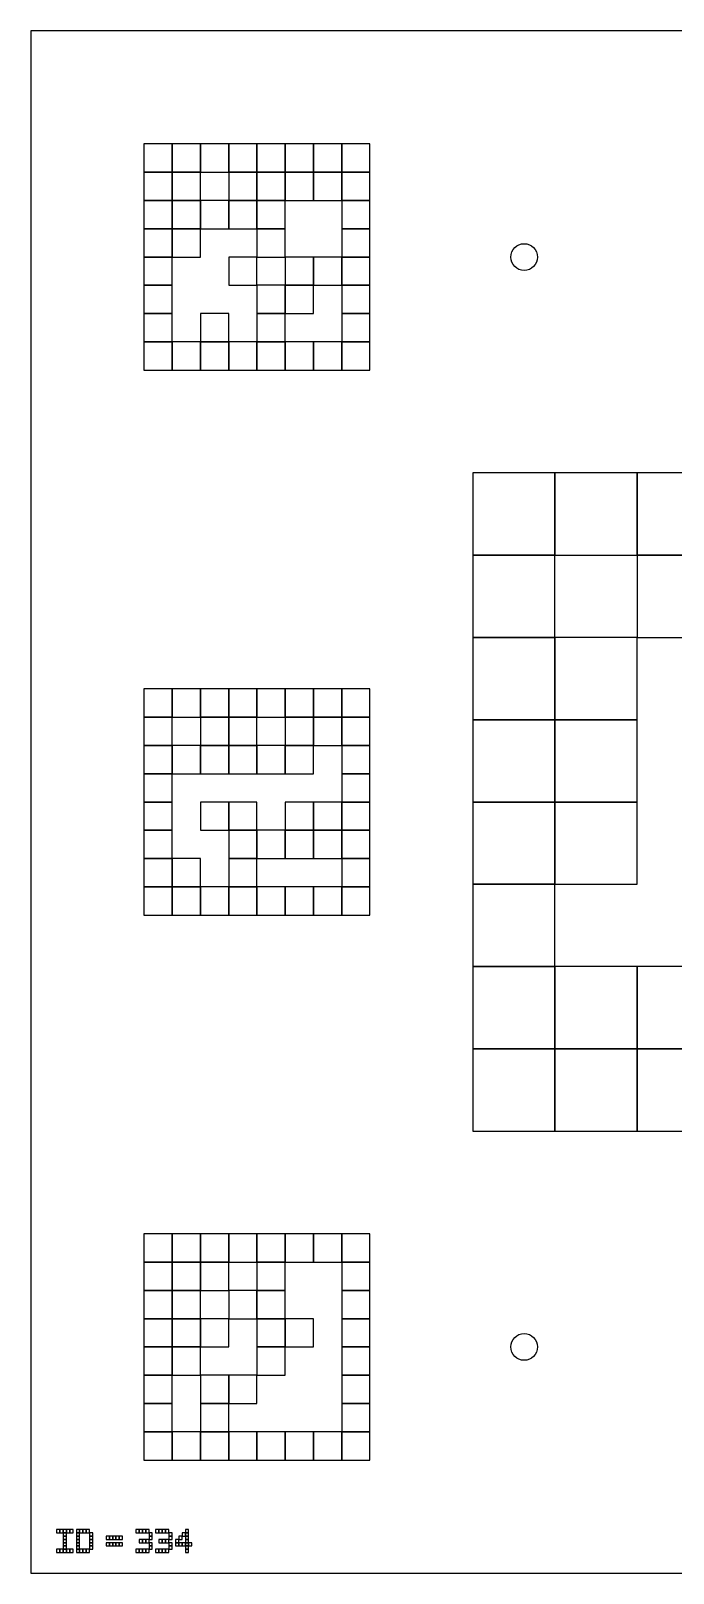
# Model space of a CAD drawing. Extents: x 0 to 1260, y 0 to 1580.
# Drawn here: x 640 to 765, y 960 to 1260 of the extents above; entities that cross this region are included whole.
import ezdxf

# ---------------------------------------------------------------- set-up
doc = ezdxf.new("R2010")
doc.units = 0
for name, color, linetype in [('BLACK_POCKET', 7, 'CONTINUOUS'), ('BOARD_TEXT', 7, 'CONTINUOUS'), ('CUT', 7, 'CONTINUOUS'), ('MOUNT_HOLE', 6, 'CONTINUOUS')]:
    doc.layers.add(name, color=color, linetype=linetype)

msp = doc.modelspace()

# ---------------------------------------------------------------- linework, layer by layer
at = {"layer": 'BLACK_POCKET'}
for p, q in [((667.5, 1238), (662, 1238)), ((662, 1238), (662, 1232.5)), ((667.5, 1232.5), (667.5, 1238)), ((673, 1238), (667.5, 1238)), ((667.5, 1238), (667.5, 1232.5)), ((673, 1232.5), (673, 1238)), ((678.5, 1238), (673, 1238)), ((673, 1238), (673, 1232.5)), ((678.5, 1232.5), (678.5, 1238)), ((684, 1238), (678.5, 1238)), ((678.5, 1238), (678.5, 1232.5)), ((684, 1232.5), (684, 1238)), ((689.5, 1238), (684, 1238)), ((684, 1238), (684, 1232.5)), ((689.5, 1232.5), (689.5, 1238)), ((695, 1238), (689.5, 1238)), ((689.5, 1238), (689.5, 1232.5)), ((695, 1232.5), (695, 1238)), ((700.5, 1238), (695, 1238)), ((695, 1238), (695, 1232.5)), ((700.5, 1232.5), (700.5, 1238)), ((706, 1238), (700.5, 1238)), ((700.5, 1238), (700.5, 1232.5)), ((706, 1232.5), (706, 1238)), ((662, 1232.5), (667.5, 1232.5)), ((667.5, 1232.5), (662, 1232.5)), ((662, 1232.5), (662, 1227)), ((667.5, 1232.5), (673, 1232.5)), ((667.5, 1227), (667.5, 1232.5)), ((673, 1232.5), (667.5, 1232.5)), ((667.5, 1232.5), (667.5, 1227)), ((673, 1232.5), (678.5, 1232.5)), ((673, 1227), (673, 1232.5)), ((678.5, 1232.5), (684, 1232.5)), ((684, 1232.5), (678.5, 1232.5)), ((678.5, 1232.5), (678.5, 1227)), ((684, 1232.5), (689.5, 1232.5)), ((684, 1227), (684, 1232.5)), ((689.5, 1232.5), (684, 1232.5)), ((684, 1232.5), (684, 1227)), ((689.5, 1232.5), (695, 1232.5)), ((689.5, 1227), (689.5, 1232.5)), ((695, 1232.5), (689.5, 1232.5)), ((689.5, 1232.5), (689.5, 1227)), ((695, 1232.5), (700.5, 1232.5)), ((695, 1227), (695, 1232.5)), ((700.5, 1232.5), (695, 1232.5)), ((695, 1232.5), (695, 1227)), ((700.5, 1232.5), (706, 1232.5)), ((700.5, 1227), (700.5, 1232.5)), ((706, 1232.5), (700.5, 1232.5)), ((700.5, 1232.5), (700.5, 1227)), ((706, 1227), (706, 1232.5)), ((662, 1227), (667.5, 1227)), ((667.5, 1227), (662, 1227)), ((662, 1227), (662, 1221.5)), ((667.5, 1227), (673, 1227)), ((667.5, 1221.5), (667.5, 1227)), ((673, 1227), (667.5, 1227)), ((667.5, 1227), (667.5, 1221.5)), ((673, 1221.5), (673, 1227)), ((678.5, 1227), (673, 1227)), ((673, 1227), (673, 1221.5)), ((678.5, 1227), (684, 1227)), ((678.5, 1221.5), (678.5, 1227)), ((684, 1227), (678.5, 1227)), ((678.5, 1227), (678.5, 1221.5)), ((684, 1227), (689.5, 1227)), ((684, 1221.5), (684, 1227)), ((689.5, 1227), (684, 1227)), ((684, 1227), (684, 1221.5)), ((689.5, 1227), (695, 1227)), ((689.5, 1221.5), (689.5, 1227)), ((695, 1227), (700.5, 1227)), ((700.5, 1227), (706, 1227)), ((706, 1227), (700.5, 1227)), ((700.5, 1227), (700.5, 1221.5)), ((706, 1221.5), (706, 1227)), ((662, 1221.5), (667.5, 1221.5)), ((667.5, 1221.5), (662, 1221.5)), ((662, 1221.5), (662, 1216)), ((667.5, 1221.5), (673, 1221.5)), ((667.5, 1216), (667.5, 1221.5)), ((673, 1221.5), (667.5, 1221.5)), ((667.5, 1221.5), (667.5, 1216)), ((673, 1221.5), (678.5, 1221.5)), ((673, 1216), (673, 1221.5)), ((678.5, 1221.5), (684, 1221.5)), ((684, 1221.5), (689.5, 1221.5)), ((689.5, 1221.5), (684, 1221.5)), ((684, 1221.5), (684, 1216)), ((689.5, 1216), (689.5, 1221.5)), ((700.5, 1221.5), (706, 1221.5)), ((706, 1221.5), (700.5, 1221.5)), ((700.5, 1221.5), (700.5, 1216)), ((706, 1216), (706, 1221.5)), ((662, 1216), (667.5, 1216)), ((667.5, 1216), (662, 1216)), ((662, 1216), (662, 1210.5)), ((667.5, 1216), (673, 1216)), ((667.5, 1210.5), (667.5, 1216)), ((684, 1216), (678.5, 1216)), ((678.5, 1216), (678.5, 1210.5)), ((684, 1216), (689.5, 1216)), ((684, 1210.5), (684, 1216)), ((695, 1216), (689.5, 1216)), ((689.5, 1216), (689.5, 1210.5)), ((695, 1210.5), (695, 1216)), ((700.5, 1216), (695, 1216)), ((695, 1216), (695, 1210.5)), ((700.5, 1216), (706, 1216)), ((700.5, 1210.5), (700.5, 1216)), ((706, 1216), (700.5, 1216)), ((700.5, 1216), (700.5, 1210.5)), ((706, 1210.5), (706, 1216)), ((662, 1210.5), (667.5, 1210.5)), ((667.5, 1210.5), (662, 1210.5)), ((662, 1210.5), (662, 1205)), ((667.5, 1205), (667.5, 1210.5)), ((678.5, 1210.5), (684, 1210.5)), ((689.5, 1210.5), (684, 1210.5)), ((684, 1210.5), (684, 1205)), ((689.5, 1210.5), (695, 1210.5)), ((689.5, 1205), (689.5, 1210.5)), ((695, 1210.5), (689.5, 1210.5)), ((689.5, 1210.5), (689.5, 1205)), ((695, 1210.5), (700.5, 1210.5)), ((695, 1205), (695, 1210.5)), ((700.5, 1210.5), (706, 1210.5)), ((706, 1210.5), (700.5, 1210.5)), ((700.5, 1210.5), (700.5, 1205)), ((706, 1205), (706, 1210.5)), ((662, 1205), (667.5, 1205)), ((667.5, 1205), (662, 1205)), ((662, 1205), (662, 1199.5)), ((667.5, 1199.5), (667.5, 1205)), ((678.5, 1205), (673, 1205)), ((673, 1205), (673, 1199.5)), ((678.5, 1199.5), (678.5, 1205)), ((684, 1205), (689.5, 1205)), ((689.5, 1205), (684, 1205)), ((684, 1205), (684, 1199.5)), ((689.5, 1205), (695, 1205)), ((689.5, 1199.5), (689.5, 1205)), ((700.5, 1205), (706, 1205)), ((706, 1205), (700.5, 1205)), ((700.5, 1205), (700.5, 1199.5)), ((706, 1199.5), (706, 1205)), ((662, 1199.5), (667.5, 1199.5)), ((667.5, 1199.5), (662, 1199.5)), ((662, 1199.5), (662, 1194)), ((667.5, 1194), (667.5, 1199.5)), ((673, 1199.5), (667.5, 1199.5)), ((667.5, 1199.5), (667.5, 1194)), ((673, 1199.5), (678.5, 1199.5)), ((673, 1194), (673, 1199.5)), ((678.5, 1199.5), (673, 1199.5)), ((673, 1199.5), (673, 1194)), ((678.5, 1194), (678.5, 1199.5)), ((684, 1199.5), (678.5, 1199.5)), ((678.5, 1199.5), (678.5, 1194)), ((684, 1199.5), (689.5, 1199.5)), ((684, 1194), (684, 1199.5)), ((689.5, 1199.5), (684, 1199.5)), ((684, 1199.5), (684, 1194)), ((689.5, 1194), (689.5, 1199.5)), ((695, 1199.5), (689.5, 1199.5)), ((689.5, 1199.5), (689.5, 1194)), ((695, 1194), (695, 1199.5)), ((700.5, 1199.5), (695, 1199.5)), ((695, 1199.5), (695, 1194)), ((700.5, 1199.5), (706, 1199.5)), ((700.5, 1194), (700.5, 1199.5)), ((706, 1199.5), (700.5, 1199.5)), ((700.5, 1199.5), (700.5, 1194)), ((706, 1194), (706, 1199.5)), ((662, 1194), (667.5, 1194)), ((667.5, 1194), (673, 1194)), ((673, 1194), (678.5, 1194)), ((678.5, 1194), (684, 1194)), ((684, 1194), (689.5, 1194)), ((689.5, 1194), (695, 1194)), ((695, 1194), (700.5, 1194)), ((700.5, 1194), (706, 1194)), ((742, 1174), (726, 1174)), ((726, 1174), (726, 1158)), ((742, 1158), (742, 1174)), ((758, 1174), (742, 1174)), ((742, 1174), (742, 1158)), ((758, 1158), (758, 1174)), ((774, 1174), (758, 1174)), ((758, 1174), (758, 1158)), ((726, 1158), (742, 1158)), ((742, 1158), (726, 1158)), ((726, 1158), (726, 1142)), ((742, 1158), (758, 1158)), ((742, 1142), (742, 1158)), ((758, 1158), (774, 1158)), ((774, 1158), (758, 1158)), ((758, 1158), (758, 1142)), ((726, 1142), (742, 1142)), ((742, 1142), (726, 1142)), ((726, 1142), (726, 1126)), ((742, 1126), (742, 1142)), ((758, 1142), (742, 1142)), ((742, 1142), (742, 1126)), ((758, 1142), (774, 1142)), ((758, 1126), (758, 1142)), ((667.5, 1132), (662, 1132)), ((662, 1132), (662, 1126.5)), ((667.5, 1126.5), (667.5, 1132)), ((673, 1132), (667.5, 1132)), ((667.5, 1132), (667.5, 1126.5)), ((673, 1126.5), (673, 1132)), ((678.5, 1132), (673, 1132)), ((673, 1132), (673, 1126.5)), ((678.5, 1126.5), (678.5, 1132)), ((684, 1132), (678.5, 1132)), ((678.5, 1132), (678.5, 1126.5)), ((684, 1126.5), (684, 1132)), ((689.5, 1132), (684, 1132)), ((684, 1132), (684, 1126.5)), ((689.5, 1126.5), (689.5, 1132)), ((695, 1132), (689.5, 1132)), ((689.5, 1132), (689.5, 1126.5)), ((695, 1126.5), (695, 1132)), ((700.5, 1132), (695, 1132)), ((695, 1132), (695, 1126.5)), ((700.5, 1126.5), (700.5, 1132)), ((706, 1132), (700.5, 1132)), ((700.5, 1132), (700.5, 1126.5)), ((706, 1126.5), (706, 1132)), ((662, 1126.5), (667.5, 1126.5)), ((667.5, 1126.5), (662, 1126.5)), ((662, 1126.5), (662, 1121)), ((667.5, 1126.5), (673, 1126.5)), ((667.5, 1121), (667.5, 1126.5)), ((673, 1126.5), (678.5, 1126.5)), ((678.5, 1126.5), (673, 1126.5)), ((673, 1126.5), (673, 1121)), ((678.5, 1126.5), (684, 1126.5)), ((678.5, 1121), (678.5, 1126.5)), ((684, 1126.5), (678.5, 1126.5)), ((678.5, 1126.5), (678.5, 1121)), ((684, 1126.5), (689.5, 1126.5)), ((684, 1121), (684, 1126.5)), ((689.5, 1126.5), (695, 1126.5)), ((695, 1126.5), (689.5, 1126.5)), ((689.5, 1126.5), (689.5, 1121)), ((695, 1126.5), (700.5, 1126.5)), ((695, 1121), (695, 1126.5)), ((700.5, 1126.5), (695, 1126.5)), ((695, 1126.5), (695, 1121)), ((700.5, 1126.5), (706, 1126.5)), ((700.5, 1121), (700.5, 1126.5)), ((706, 1126.5), (700.5, 1126.5)), ((700.5, 1126.5), (700.5, 1121)), ((706, 1121), (706, 1126.5)), ((726, 1126), (742, 1126)), ((742, 1126), (726, 1126)), ((726, 1126), (726, 1110)), ((742, 1126), (758, 1126)), ((742, 1110), (742, 1126)), ((758, 1126), (742, 1126)), ((742, 1126), (742, 1110)), ((758, 1110), (758, 1126)), ((662, 1121), (667.5, 1121)), ((667.5, 1121), (662, 1121)), ((662, 1121), (662, 1115.5)), ((667.5, 1115.5), (667.5, 1121)), ((673, 1121), (667.5, 1121)), ((667.5, 1121), (667.5, 1115.5)), ((673, 1121), (678.5, 1121)), ((673, 1115.5), (673, 1121)), ((678.5, 1121), (673, 1121)), ((673, 1121), (673, 1115.5)), ((678.5, 1121), (684, 1121)), ((678.5, 1115.5), (678.5, 1121)), ((684, 1121), (678.5, 1121)), ((678.5, 1121), (678.5, 1115.5)), ((684, 1115.5), (684, 1121)), ((689.5, 1121), (684, 1121)), ((684, 1121), (684, 1115.5)), ((689.5, 1121), (695, 1121)), ((689.5, 1115.5), (689.5, 1121)), ((695, 1121), (689.5, 1121)), ((689.5, 1121), (689.5, 1115.5)), ((695, 1121), (700.5, 1121)), ((695, 1115.5), (695, 1121)), ((700.5, 1121), (706, 1121)), ((706, 1121), (700.5, 1121)), ((700.5, 1121), (700.5, 1115.5)), ((706, 1115.5), (706, 1121)), ((662, 1115.5), (667.5, 1115.5)), ((667.5, 1115.5), (662, 1115.5)), ((662, 1115.5), (662, 1110)), ((667.5, 1115.5), (673, 1115.5)), ((667.5, 1110), (667.5, 1115.5)), ((673, 1115.5), (678.5, 1115.5)), ((678.5, 1115.5), (684, 1115.5)), ((684, 1115.5), (689.5, 1115.5)), ((689.5, 1115.5), (695, 1115.5)), ((700.5, 1115.5), (706, 1115.5)), ((706, 1115.5), (700.5, 1115.5)), ((700.5, 1115.5), (700.5, 1110)), ((706, 1110), (706, 1115.5)), ((662, 1110), (667.5, 1110)), ((667.5, 1110), (662, 1110)), ((662, 1110), (662, 1104.5)), ((667.5, 1104.5), (667.5, 1110)), ((678.5, 1110), (673, 1110)), ((673, 1110), (673, 1104.5)), ((678.5, 1104.5), (678.5, 1110)), ((684, 1110), (678.5, 1110)), ((678.5, 1110), (678.5, 1104.5)), ((684, 1104.5), (684, 1110)), ((695, 1110), (689.5, 1110)), ((689.5, 1110), (689.5, 1104.5)), ((695, 1104.5), (695, 1110)), ((700.5, 1110), (695, 1110)), ((695, 1110), (695, 1104.5)), ((700.5, 1110), (706, 1110)), ((700.5, 1104.5), (700.5, 1110)), ((706, 1110), (700.5, 1110)), ((700.5, 1110), (700.5, 1104.5)), ((706, 1104.5), (706, 1110)), ((726, 1110), (742, 1110)), ((742, 1110), (726, 1110)), ((726, 1110), (726, 1094)), ((742, 1110), (758, 1110)), ((742, 1094), (742, 1110)), ((758, 1110), (742, 1110)), ((742, 1110), (742, 1094)), ((758, 1094), (758, 1110)), ((662, 1104.5), (667.5, 1104.5)), ((667.5, 1104.5), (662, 1104.5)), ((662, 1104.5), (662, 1099)), ((667.5, 1099), (667.5, 1104.5)), ((673, 1104.5), (678.5, 1104.5)), ((678.5, 1104.5), (684, 1104.5)), ((684, 1104.5), (678.5, 1104.5)), ((678.5, 1104.5), (678.5, 1099)), ((684, 1099), (684, 1104.5)), ((689.5, 1104.5), (684, 1104.5)), ((684, 1104.5), (684, 1099)), ((689.5, 1104.5), (695, 1104.5)), ((689.5, 1099), (689.5, 1104.5)), ((695, 1104.5), (689.5, 1104.5)), ((689.5, 1104.5), (689.5, 1099)), ((695, 1104.5), (700.5, 1104.5)), ((695, 1099), (695, 1104.5)), ((700.5, 1104.5), (695, 1104.5)), ((695, 1104.5), (695, 1099)), ((700.5, 1104.5), (706, 1104.5)), ((700.5, 1099), (700.5, 1104.5)), ((706, 1104.5), (700.5, 1104.5)), ((700.5, 1104.5), (700.5, 1099)), ((706, 1099), (706, 1104.5)), ((662, 1099), (667.5, 1099)), ((667.5, 1099), (662, 1099)), ((662, 1099), (662, 1093.5)), ((667.5, 1093.5), (667.5, 1099)), ((673, 1099), (667.5, 1099)), ((667.5, 1099), (667.5, 1093.5)), ((673, 1093.5), (673, 1099)), ((678.5, 1099), (684, 1099)), ((684, 1099), (678.5, 1099)), ((678.5, 1099), (678.5, 1093.5)), ((684, 1099), (689.5, 1099)), ((684, 1093.5), (684, 1099)), ((689.5, 1099), (695, 1099)), ((695, 1099), (700.5, 1099)), ((700.5, 1099), (706, 1099)), ((706, 1099), (700.5, 1099)), ((700.5, 1099), (700.5, 1093.5)), ((706, 1093.5), (706, 1099)), ((662, 1093.5), (667.5, 1093.5)), ((667.5, 1093.5), (662, 1093.5)), ((662, 1093.5), (662, 1088)), ((667.5, 1093.5), (673, 1093.5)), ((667.5, 1088), (667.5, 1093.5)), ((673, 1093.5), (667.5, 1093.5)), ((667.5, 1093.5), (667.5, 1088)), ((673, 1088), (673, 1093.5)), ((678.5, 1093.5), (673, 1093.5)), ((673, 1093.5), (673, 1088)), ((678.5, 1093.5), (684, 1093.5)), ((678.5, 1088), (678.5, 1093.5)), ((684, 1093.5), (678.5, 1093.5)), ((678.5, 1093.5), (678.5, 1088)), ((684, 1088), (684, 1093.5)), ((689.5, 1093.5), (684, 1093.5)), ((684, 1093.5), (684, 1088)), ((689.5, 1088), (689.5, 1093.5)), ((695, 1093.5), (689.5, 1093.5)), ((689.5, 1093.5), (689.5, 1088)), ((695, 1088), (695, 1093.5)), ((700.5, 1093.5), (695, 1093.5)), ((695, 1093.5), (695, 1088)), ((700.5, 1093.5), (706, 1093.5)), ((700.5, 1088), (700.5, 1093.5)), ((706, 1093.5), (700.5, 1093.5)), ((700.5, 1093.5), (700.5, 1088)), ((706, 1088), (706, 1093.5)), ((726, 1094), (742, 1094)), ((742, 1094), (726, 1094)), ((726, 1094), (726, 1078)), ((742, 1094), (758, 1094)), ((742, 1078), (742, 1094)), ((662, 1088), (667.5, 1088)), ((667.5, 1088), (673, 1088)), ((673, 1088), (678.5, 1088)), ((678.5, 1088), (684, 1088)), ((684, 1088), (689.5, 1088)), ((689.5, 1088), (695, 1088)), ((695, 1088), (700.5, 1088)), ((700.5, 1088), (706, 1088)), ((726, 1078), (742, 1078)), ((742, 1078), (726, 1078)), ((726, 1078), (726, 1062)), ((742, 1062), (742, 1078)), ((758, 1078), (742, 1078)), ((742, 1078), (742, 1062)), ((758, 1062), (758, 1078)), ((774, 1078), (758, 1078)), ((758, 1078), (758, 1062)), ((726, 1062), (742, 1062)), ((742, 1062), (726, 1062)), ((726, 1062), (726, 1046)), ((742, 1062), (758, 1062)), ((742, 1046), (742, 1062)), ((758, 1062), (742, 1062)), ((742, 1062), (742, 1046)), ((758, 1062), (774, 1062)), ((758, 1046), (758, 1062)), ((774, 1062), (758, 1062)), ((758, 1062), (758, 1046)), ((726, 1046), (742, 1046)), ((742, 1046), (758, 1046)), ((758, 1046), (774, 1046)), ((667.5, 1026), (662, 1026)), ((662, 1026), (662, 1020.5)), ((667.5, 1020.5), (667.5, 1026)), ((673, 1026), (667.5, 1026)), ((667.5, 1026), (667.5, 1020.5)), ((673, 1020.5), (673, 1026)), ((678.5, 1026), (673, 1026)), ((673, 1026), (673, 1020.5)), ((678.5, 1020.5), (678.5, 1026)), ((684, 1026), (678.5, 1026)), ((678.5, 1026), (678.5, 1020.5)), ((684, 1020.5), (684, 1026)), ((689.5, 1026), (684, 1026)), ((684, 1026), (684, 1020.5)), ((689.5, 1020.5), (689.5, 1026)), ((695, 1026), (689.5, 1026)), ((689.5, 1026), (689.5, 1020.5)), ((695, 1020.5), (695, 1026)), ((700.5, 1026), (695, 1026)), ((695, 1026), (695, 1020.5)), ((700.5, 1020.5), (700.5, 1026)), ((706, 1026), (700.5, 1026)), ((700.5, 1026), (700.5, 1020.5)), ((706, 1020.5), (706, 1026)), ((662, 1020.5), (667.5, 1020.5)), ((667.5, 1020.5), (662, 1020.5)), ((662, 1020.5), (662, 1015)), ((667.5, 1020.5), (673, 1020.5)), ((667.5, 1015), (667.5, 1020.5)), ((673, 1020.5), (667.5, 1020.5)), ((667.5, 1020.5), (667.5, 1015)), ((673, 1020.5), (678.5, 1020.5)), ((673, 1015), (673, 1020.5)), ((678.5, 1020.5), (673, 1020.5)), ((673, 1020.5), (673, 1015)), ((678.5, 1020.5), (684, 1020.5)), ((678.5, 1015), (678.5, 1020.5)), ((684, 1020.5), (689.5, 1020.5)), ((689.5, 1020.5), (684, 1020.5)), ((684, 1020.5), (684, 1015)), ((689.5, 1020.5), (695, 1020.5)), ((689.5, 1015), (689.5, 1020.5)), ((695, 1020.5), (700.5, 1020.5)), ((700.5, 1020.5), (706, 1020.5)), ((706, 1020.5), (700.5, 1020.5)), ((700.5, 1020.5), (700.5, 1015)), ((706, 1015), (706, 1020.5)), ((662, 1015), (667.5, 1015)), ((667.5, 1015), (662, 1015)), ((662, 1015), (662, 1009.5)), ((667.5, 1015), (673, 1015)), ((667.5, 1009.5), (667.5, 1015)), ((673, 1015), (667.5, 1015)), ((667.5, 1015), (667.5, 1009.5)), ((673, 1015), (678.5, 1015)), ((673, 1009.5), (673, 1015)), ((684, 1015), (678.5, 1015)), ((678.5, 1015), (678.5, 1009.5)), ((684, 1015), (689.5, 1015)), ((684, 1009.5), (684, 1015)), ((689.5, 1015), (684, 1015)), ((684, 1015), (684, 1009.5)), ((689.5, 1009.5), (689.5, 1015)), ((700.5, 1015), (706, 1015)), ((706, 1015), (700.5, 1015)), ((700.5, 1015), (700.5, 1009.5)), ((706, 1009.5), (706, 1015)), ((662, 1009.5), (667.5, 1009.5)), ((667.5, 1009.5), (662, 1009.5)), ((662, 1009.5), (662, 1004)), ((667.5, 1009.5), (673, 1009.5)), ((667.5, 1004), (667.5, 1009.5)), ((673, 1009.5), (667.5, 1009.5)), ((667.5, 1009.5), (667.5, 1004)), ((673, 1004), (673, 1009.5)), ((678.5, 1009.5), (673, 1009.5)), ((673, 1009.5), (673, 1004)), ((678.5, 1009.5), (684, 1009.5)), ((678.5, 1004), (678.5, 1009.5)), ((684, 1009.5), (689.5, 1009.5)), ((689.5, 1009.5), (684, 1009.5)), ((684, 1009.5), (684, 1004)), ((689.5, 1004), (689.5, 1009.5)), ((695, 1009.5), (689.5, 1009.5)), ((689.5, 1009.5), (689.5, 1004)), ((695, 1004), (695, 1009.5)), ((700.5, 1009.5), (706, 1009.5)), ((706, 1009.5), (700.5, 1009.5)), ((700.5, 1009.5), (700.5, 1004)), ((706, 1004), (706, 1009.5)), ((662, 1004), (667.5, 1004)), ((667.5, 1004), (662, 1004)), ((662, 1004), (662, 998.5)), ((667.5, 1004), (673, 1004)), ((667.5, 998.5), (667.5, 1004)), ((673, 1004), (667.5, 1004)), ((667.5, 1004), (667.5, 998.5)), ((673, 1004), (678.5, 1004)), ((673, 998.5), (673, 1004)), ((684, 1004), (689.5, 1004)), ((689.5, 1004), (684, 1004)), ((684, 1004), (684, 998.5)), ((689.5, 1004), (695, 1004)), ((689.5, 998.5), (689.5, 1004)), ((700.5, 1004), (706, 1004)), ((706, 1004), (700.5, 1004)), ((700.5, 1004), (700.5, 998.5)), ((706, 998.5), (706, 1004)), ((662, 998.5), (667.5, 998.5)), ((667.5, 998.5), (662, 998.5)), ((662, 998.5), (662, 993)), ((667.5, 998.5), (673, 998.5)), ((667.5, 993), (667.5, 998.5)), ((678.5, 998.5), (673, 998.5)), ((673, 998.5), (673, 993)), ((678.5, 993), (678.5, 998.5)), ((684, 998.5), (678.5, 998.5)), ((678.5, 998.5), (678.5, 993)), ((684, 998.5), (689.5, 998.5)), ((684, 993), (684, 998.5)), ((700.5, 998.5), (706, 998.5)), ((706, 998.5), (700.5, 998.5)), ((700.5, 998.5), (700.5, 993)), ((706, 993), (706, 998.5)), ((662, 993), (667.5, 993)), ((667.5, 993), (662, 993)), ((662, 993), (662, 987.5)), ((667.5, 987.5), (667.5, 993)), ((673, 993), (678.5, 993)), ((678.5, 993), (673, 993)), ((673, 993), (673, 987.5)), ((678.5, 993), (684, 993)), ((678.5, 987.5), (678.5, 993)), ((700.5, 993), (706, 993)), ((706, 993), (700.5, 993)), ((700.5, 993), (700.5, 987.5)), ((706, 987.5), (706, 993)), ((662, 987.5), (667.5, 987.5)), ((667.5, 987.5), (662, 987.5)), ((662, 987.5), (662, 982)), ((667.5, 982), (667.5, 987.5)), ((673, 987.5), (667.5, 987.5)), ((667.5, 987.5), (667.5, 982)), ((673, 987.5), (678.5, 987.5)), ((673, 982), (673, 987.5)), ((678.5, 987.5), (673, 987.5)), ((673, 987.5), (673, 982)), ((678.5, 982), (678.5, 987.5)), ((684, 987.5), (678.5, 987.5)), ((678.5, 987.5), (678.5, 982)), ((684, 982), (684, 987.5)), ((689.5, 987.5), (684, 987.5)), ((684, 987.5), (684, 982)), ((689.5, 982), (689.5, 987.5)), ((695, 987.5), (689.5, 987.5)), ((689.5, 987.5), (689.5, 982)), ((695, 982), (695, 987.5)), ((700.5, 987.5), (695, 987.5)), ((695, 987.5), (695, 982)), ((700.5, 987.5), (706, 987.5)), ((700.5, 982), (700.5, 987.5)), ((706, 987.5), (700.5, 987.5)), ((700.5, 987.5), (700.5, 982)), ((706, 982), (706, 987.5)), ((662, 982), (667.5, 982)), ((667.5, 982), (673, 982)), ((673, 982), (678.5, 982)), ((678.5, 982), (684, 982)), ((684, 982), (689.5, 982)), ((689.5, 982), (695, 982)), ((695, 982), (700.5, 982)), ((700.5, 982), (706, 982))]:
    msp.add_line(p, q, dxfattribs=at)
at = {"layer": 'BOARD_TEXT'}
for p, q in [((645.642857, 968.5), (645, 968.5)), ((645, 968.5), (645, 967.857143)), ((645, 967.857143), (645.642857, 967.857143)), ((645.642857, 967.857143), (645.642857, 968.5)), ((646.285714, 968.5), (645.642857, 968.5)), ((645.642857, 968.5), (645.642857, 967.857143)), ((645.642857, 967.857143), (646.285714, 967.857143)), ((646.285714, 967.857143), (646.285714, 968.5)), ((646.928571, 968.5), (646.285714, 968.5)), ((646.285714, 968.5), (646.285714, 967.857143)), ((646.285714, 967.857143), (646.928571, 967.857143)), ((646.928571, 967.857143), (646.285714, 967.857143)), ((646.285714, 967.857143), (646.285714, 967.214286)), ((646.285714, 967.214286), (646.928571, 967.214286)), ((646.928571, 967.214286), (646.285714, 967.214286)), ((646.285714, 967.214286), (646.285714, 966.571429)), ((646.285714, 966.571429), (646.928571, 966.571429)), ((646.928571, 966.571429), (646.285714, 966.571429)), ((646.285714, 966.571429), (646.285714, 965.928571)), ((646.928571, 967.857143), (646.928571, 968.5)), ((647.571429, 968.5), (646.928571, 968.5)), ((646.928571, 968.5), (646.928571, 967.857143)), ((646.928571, 967.857143), (647.571429, 967.857143)), ((646.928571, 967.214286), (646.928571, 967.857143)), ((646.928571, 966.571429), (646.928571, 967.214286)), ((646.928571, 965.928571), (646.928571, 966.571429)), ((647.571429, 967.857143), (647.571429, 968.5)), ((648.214286, 968.5), (647.571429, 968.5)), ((647.571429, 968.5), (647.571429, 967.857143)), ((647.571429, 967.857143), (648.214286, 967.857143)), ((648.214286, 967.857143), (648.214286, 968.5)), ((649.5, 968.5), (648.857143, 968.5)), ((648.857143, 968.5), (648.857143, 967.857143)), ((648.857143, 967.857143), (649.5, 967.857143)), ((649.5, 967.857143), (648.857143, 967.857143)), ((648.857143, 967.857143), (648.857143, 967.214286)), ((648.857143, 967.214286), (649.5, 967.214286)), ((649.5, 967.214286), (648.857143, 967.214286)), ((648.857143, 967.214286), (648.857143, 966.571429)), ((648.857143, 966.571429), (649.5, 966.571429)), ((649.5, 966.571429), (648.857143, 966.571429)), ((648.857143, 966.571429), (648.857143, 965.928571)), ((649.5, 967.857143), (649.5, 968.5)), ((650.142857, 968.5), (649.5, 968.5)), ((649.5, 968.5), (649.5, 967.857143)), ((649.5, 967.857143), (650.142857, 967.857143)), ((649.5, 967.214286), (649.5, 967.857143)), ((649.5, 966.571429), (649.5, 967.214286)), ((649.5, 965.928571), (649.5, 966.571429)), ((650.142857, 967.857143), (650.142857, 968.5)), ((650.785714, 968.5), (650.142857, 968.5)), ((650.142857, 968.5), (650.142857, 967.857143)), ((650.142857, 967.857143), (650.785714, 967.857143)), ((650.785714, 967.857143), (650.785714, 968.5)), ((651.428571, 968.5), (650.785714, 968.5)), ((650.785714, 968.5), (650.785714, 967.857143)), ((650.785714, 967.857143), (651.428571, 967.857143)), ((651.428571, 967.857143), (651.428571, 968.5)), ((652.071429, 967.857143), (651.428571, 967.857143)), ((651.428571, 967.857143), (651.428571, 967.214286)), ((651.428571, 967.214286), (652.071429, 967.214286)), ((652.071429, 967.214286), (651.428571, 967.214286)), ((651.428571, 967.214286), (651.428571, 966.571429)), ((651.428571, 966.571429), (652.071429, 966.571429)), ((652.071429, 966.571429), (651.428571, 966.571429)), ((651.428571, 966.571429), (651.428571, 965.928571)), ((652.071429, 967.214286), (652.071429, 967.857143)), ((652.071429, 966.571429), (652.071429, 967.214286)), ((652.071429, 965.928571), (652.071429, 966.571429)), ((655.285714, 967.214286), (654.642857, 967.214286)), ((654.642857, 967.214286), (654.642857, 966.571429)), ((654.642857, 966.571429), (655.285714, 966.571429)), ((655.285714, 966.571429), (655.285714, 967.214286)), ((655.928571, 967.214286), (655.285714, 967.214286)), ((655.285714, 967.214286), (655.285714, 966.571429)), ((655.285714, 966.571429), (655.928571, 966.571429)), ((655.928571, 966.571429), (655.928571, 967.214286)), ((656.571429, 967.214286), (655.928571, 967.214286)), ((655.928571, 967.214286), (655.928571, 966.571429)), ((655.928571, 966.571429), (656.571429, 966.571429)), ((656.571429, 966.571429), (656.571429, 967.214286)), ((657.214286, 967.214286), (656.571429, 967.214286)), ((656.571429, 967.214286), (656.571429, 966.571429)), ((656.571429, 966.571429), (657.214286, 966.571429)), ((657.214286, 966.571429), (657.214286, 967.214286)), ((657.857143, 967.214286), (657.214286, 967.214286)), ((657.214286, 967.214286), (657.214286, 966.571429)), ((657.214286, 966.571429), (657.857143, 966.571429)), ((657.857143, 966.571429), (657.857143, 967.214286)), ((661.071429, 968.5), (660.428571, 968.5)), ((660.428571, 968.5), (660.428571, 967.857143)), ((660.428571, 967.857143), (661.071429, 967.857143)), ((661.071429, 967.857143), (661.071429, 968.5)), ((661.714286, 968.5), (661.071429, 968.5)), ((661.071429, 968.5), (661.071429, 967.857143)), ((661.071429, 967.857143), (661.714286, 967.857143)), ((661.714286, 966.571429), (661.071429, 966.571429)), ((661.071429, 966.571429), (661.071429, 965.928571)), ((661.714286, 967.857143), (661.714286, 968.5)), ((662.357143, 968.5), (661.714286, 968.5)), ((661.714286, 968.5), (661.714286, 967.857143)), ((661.714286, 967.857143), (662.357143, 967.857143)), ((661.714286, 965.928571), (661.714286, 966.571429)), ((662.357143, 966.571429), (661.714286, 966.571429)), ((661.714286, 966.571429), (661.714286, 965.928571)), ((662.357143, 967.857143), (662.357143, 968.5)), ((663, 968.5), (662.357143, 968.5)), ((662.357143, 968.5), (662.357143, 967.857143)), ((662.357143, 967.857143), (663, 967.857143)), ((662.357143, 965.928571), (662.357143, 966.571429)), ((663, 966.571429), (662.357143, 966.571429)), ((662.357143, 966.571429), (662.357143, 965.928571)), ((663, 967.857143), (663, 968.5)), ((663.642857, 967.857143), (663, 967.857143)), ((663, 967.857143), (663, 967.214286)), ((663, 967.214286), (663.642857, 967.214286)), ((663.642857, 967.214286), (663, 967.214286)), ((663, 967.214286), (663, 966.571429)), ((663, 966.571429), (663.642857, 966.571429)), ((663, 965.928571), (663, 966.571429)), ((663.642857, 967.214286), (663.642857, 967.857143)), ((663.642857, 966.571429), (663.642857, 967.214286)), ((664.928571, 968.5), (664.285714, 968.5)), ((664.285714, 968.5), (664.285714, 967.857143)), ((664.285714, 967.857143), (664.928571, 967.857143)), ((664.928571, 967.857143), (664.928571, 968.5)), ((665.571429, 968.5), (664.928571, 968.5)), ((664.928571, 968.5), (664.928571, 967.857143)), ((664.928571, 967.857143), (665.571429, 967.857143)), ((665.571429, 966.571429), (664.928571, 966.571429)), ((664.928571, 966.571429), (664.928571, 965.928571)), ((665.571429, 967.857143), (665.571429, 968.5)), ((666.214286, 968.5), (665.571429, 968.5)), ((665.571429, 968.5), (665.571429, 967.857143)), ((665.571429, 967.857143), (666.214286, 967.857143)), ((665.571429, 965.928571), (665.571429, 966.571429)), ((666.214286, 966.571429), (665.571429, 966.571429)), ((665.571429, 966.571429), (665.571429, 965.928571)), ((666.214286, 967.857143), (666.214286, 968.5)), ((666.857143, 968.5), (666.214286, 968.5)), ((666.214286, 968.5), (666.214286, 967.857143)), ((666.214286, 967.857143), (666.857143, 967.857143)), ((666.214286, 965.928571), (666.214286, 966.571429)), ((666.857143, 966.571429), (666.214286, 966.571429)), ((666.214286, 966.571429), (666.214286, 965.928571)), ((666.857143, 967.857143), (666.857143, 968.5)), ((667.5, 967.857143), (666.857143, 967.857143)), ((666.857143, 967.857143), (666.857143, 967.214286)), ((666.857143, 967.214286), (667.5, 967.214286)), ((667.5, 967.214286), (666.857143, 967.214286)), ((666.857143, 967.214286), (666.857143, 966.571429)), ((666.857143, 966.571429), (667.5, 966.571429)), ((666.857143, 965.928571), (666.857143, 966.571429)), ((667.5, 967.214286), (667.5, 967.857143)), ((667.5, 966.571429), (667.5, 967.214286)), ((668.785714, 966.571429), (668.142857, 966.571429)), ((668.142857, 966.571429), (668.142857, 965.928571)), ((669.428571, 967.214286), (668.785714, 967.214286)), ((668.785714, 967.214286), (668.785714, 966.571429)), ((668.785714, 966.571429), (669.428571, 966.571429)), ((668.785714, 965.928571), (668.785714, 966.571429)), ((670.071429, 967.857143), (669.428571, 967.857143)), ((669.428571, 967.857143), (669.428571, 967.214286)), ((669.428571, 967.214286), (670.071429, 967.214286)), ((669.428571, 966.571429), (669.428571, 967.214286)), ((670.714286, 968.5), (670.071429, 968.5)), ((670.071429, 968.5), (670.071429, 967.857143)), ((670.071429, 967.857143), (670.714286, 967.857143)), ((670.071429, 967.214286), (670.071429, 967.857143)), ((670.714286, 967.857143), (670.071429, 967.857143)), ((670.071429, 967.857143), (670.071429, 967.214286)), ((670.071429, 967.214286), (670.714286, 967.214286)), ((670.714286, 967.214286), (670.071429, 967.214286)), ((670.071429, 967.214286), (670.071429, 966.571429)), ((670.071429, 966.571429), (670.714286, 966.571429)), ((670.714286, 966.571429), (670.071429, 966.571429)), ((670.071429, 966.571429), (670.071429, 965.928571)), ((670.714286, 967.857143), (670.714286, 968.5)), ((670.714286, 967.214286), (670.714286, 967.857143)), ((670.714286, 966.571429), (670.714286, 967.214286)), ((670.714286, 965.928571), (670.714286, 966.571429)), ((645.642857, 964.642857), (645, 964.642857)), ((645, 964.642857), (645, 964)), ((645, 964), (645.642857, 964)), ((645.642857, 964), (645.642857, 964.642857)), ((646.285714, 964.642857), (645.642857, 964.642857)), ((645.642857, 964.642857), (645.642857, 964)), ((645.642857, 964), (646.285714, 964)), ((646.285714, 965.928571), (646.928571, 965.928571)), ((646.928571, 965.928571), (646.285714, 965.928571)), ((646.285714, 965.928571), (646.285714, 965.285714)), ((646.285714, 965.285714), (646.928571, 965.285714)), ((646.928571, 965.285714), (646.285714, 965.285714)), ((646.285714, 965.285714), (646.285714, 964.642857)), ((646.285714, 964.642857), (646.928571, 964.642857)), ((646.285714, 964), (646.285714, 964.642857)), ((646.928571, 964.642857), (646.285714, 964.642857)), ((646.285714, 964.642857), (646.285714, 964)), ((646.285714, 964), (646.928571, 964)), ((646.928571, 965.285714), (646.928571, 965.928571)), ((646.928571, 964.642857), (646.928571, 965.285714)), ((646.928571, 964), (646.928571, 964.642857)), ((647.571429, 964.642857), (646.928571, 964.642857)), ((646.928571, 964.642857), (646.928571, 964)), ((646.928571, 964), (647.571429, 964)), ((647.571429, 964), (647.571429, 964.642857)), ((648.214286, 964.642857), (647.571429, 964.642857)), ((647.571429, 964.642857), (647.571429, 964)), ((647.571429, 964), (648.214286, 964)), ((648.214286, 964), (648.214286, 964.642857)), ((648.857143, 965.928571), (649.5, 965.928571)), ((649.5, 965.928571), (648.857143, 965.928571)), ((648.857143, 965.928571), (648.857143, 965.285714)), ((648.857143, 965.285714), (649.5, 965.285714)), ((649.5, 965.285714), (648.857143, 965.285714)), ((648.857143, 965.285714), (648.857143, 964.642857)), ((648.857143, 964.642857), (649.5, 964.642857)), ((649.5, 964.642857), (648.857143, 964.642857)), ((648.857143, 964.642857), (648.857143, 964)), ((648.857143, 964), (649.5, 964)), ((649.5, 965.285714), (649.5, 965.928571)), ((649.5, 964.642857), (649.5, 965.285714)), ((649.5, 964), (649.5, 964.642857)), ((650.142857, 964.642857), (649.5, 964.642857)), ((649.5, 964.642857), (649.5, 964)), ((649.5, 964), (650.142857, 964)), ((650.142857, 964), (650.142857, 964.642857)), ((650.785714, 964.642857), (650.142857, 964.642857)), ((650.142857, 964.642857), (650.142857, 964)), ((650.142857, 964), (650.785714, 964)), ((650.785714, 964), (650.785714, 964.642857)), ((651.428571, 964.642857), (650.785714, 964.642857)), ((650.785714, 964.642857), (650.785714, 964)), ((650.785714, 964), (651.428571, 964)), ((651.428571, 965.928571), (652.071429, 965.928571)), ((652.071429, 965.928571), (651.428571, 965.928571)), ((651.428571, 965.928571), (651.428571, 965.285714)), ((651.428571, 965.285714), (652.071429, 965.285714)), ((652.071429, 965.285714), (651.428571, 965.285714)), ((651.428571, 965.285714), (651.428571, 964.642857)), ((651.428571, 964.642857), (652.071429, 964.642857)), ((651.428571, 964), (651.428571, 964.642857)), ((652.071429, 965.285714), (652.071429, 965.928571)), ((652.071429, 964.642857), (652.071429, 965.285714)), ((655.285714, 965.928571), (654.642857, 965.928571)), ((654.642857, 965.928571), (654.642857, 965.285714)), ((654.642857, 965.285714), (655.285714, 965.285714)), ((655.285714, 965.285714), (655.285714, 965.928571)), ((655.928571, 965.928571), (655.285714, 965.928571)), ((655.285714, 965.928571), (655.285714, 965.285714)), ((655.285714, 965.285714), (655.928571, 965.285714)), ((655.928571, 965.285714), (655.928571, 965.928571)), ((656.571429, 965.928571), (655.928571, 965.928571)), ((655.928571, 965.928571), (655.928571, 965.285714)), ((655.928571, 965.285714), (656.571429, 965.285714)), ((656.571429, 965.285714), (656.571429, 965.928571)), ((657.214286, 965.928571), (656.571429, 965.928571)), ((656.571429, 965.928571), (656.571429, 965.285714)), ((656.571429, 965.285714), (657.214286, 965.285714)), ((657.214286, 965.285714), (657.214286, 965.928571)), ((657.857143, 965.928571), (657.214286, 965.928571)), ((657.214286, 965.928571), (657.214286, 965.285714)), ((657.214286, 965.285714), (657.857143, 965.285714)), ((657.857143, 965.285714), (657.857143, 965.928571)), ((661.071429, 964.642857), (660.428571, 964.642857)), ((660.428571, 964.642857), (660.428571, 964)), ((660.428571, 964), (661.071429, 964)), ((661.071429, 965.928571), (661.714286, 965.928571)), ((661.071429, 964), (661.071429, 964.642857)), ((661.714286, 964.642857), (661.071429, 964.642857)), ((661.071429, 964.642857), (661.071429, 964)), ((661.071429, 964), (661.714286, 964)), ((661.714286, 965.928571), (662.357143, 965.928571)), ((661.714286, 964), (661.714286, 964.642857)), ((662.357143, 964.642857), (661.714286, 964.642857)), ((661.714286, 964.642857), (661.714286, 964)), ((661.714286, 964), (662.357143, 964)), ((662.357143, 965.928571), (663, 965.928571)), ((662.357143, 964), (662.357143, 964.642857)), ((663, 964.642857), (662.357143, 964.642857)), ((662.357143, 964.642857), (662.357143, 964)), ((662.357143, 964), (663, 964)), ((663.642857, 965.928571), (663, 965.928571)), ((663, 965.928571), (663, 965.285714)), ((663, 965.285714), (663.642857, 965.285714)), ((663.642857, 965.285714), (663, 965.285714)), ((663, 965.285714), (663, 964.642857)), ((663, 964.642857), (663.642857, 964.642857)), ((663, 964), (663, 964.642857)), ((663.642857, 965.285714), (663.642857, 965.928571)), ((663.642857, 964.642857), (663.642857, 965.285714)), ((664.928571, 964.642857), (664.285714, 964.642857)), ((664.285714, 964.642857), (664.285714, 964)), ((664.285714, 964), (664.928571, 964)), ((664.928571, 965.928571), (665.571429, 965.928571)), ((664.928571, 964), (664.928571, 964.642857)), ((665.571429, 964.642857), (664.928571, 964.642857)), ((664.928571, 964.642857), (664.928571, 964)), ((664.928571, 964), (665.571429, 964)), ((665.571429, 965.928571), (666.214286, 965.928571)), ((665.571429, 964), (665.571429, 964.642857)), ((666.214286, 964.642857), (665.571429, 964.642857)), ((665.571429, 964.642857), (665.571429, 964)), ((665.571429, 964), (666.214286, 964)), ((666.214286, 965.928571), (666.857143, 965.928571)), ((666.214286, 964), (666.214286, 964.642857)), ((666.857143, 964.642857), (666.214286, 964.642857)), ((666.214286, 964.642857), (666.214286, 964)), ((666.214286, 964), (666.857143, 964)), ((667.5, 965.928571), (666.857143, 965.928571)), ((666.857143, 965.928571), (666.857143, 965.285714)), ((666.857143, 965.285714), (667.5, 965.285714)), ((667.5, 965.285714), (666.857143, 965.285714)), ((666.857143, 965.285714), (666.857143, 964.642857)), ((666.857143, 964.642857), (667.5, 964.642857)), ((666.857143, 964), (666.857143, 964.642857)), ((667.5, 965.285714), (667.5, 965.928571)), ((667.5, 964.642857), (667.5, 965.285714)), ((668.142857, 965.928571), (668.785714, 965.928571)), ((668.785714, 965.928571), (668.142857, 965.928571)), ((668.142857, 965.928571), (668.142857, 965.285714)), ((668.142857, 965.285714), (668.785714, 965.285714)), ((668.785714, 965.285714), (668.785714, 965.928571)), ((669.428571, 965.928571), (668.785714, 965.928571)), ((668.785714, 965.928571), (668.785714, 965.285714)), ((668.785714, 965.285714), (669.428571, 965.285714)), ((669.428571, 965.285714), (669.428571, 965.928571)), ((670.071429, 965.928571), (669.428571, 965.928571)), ((669.428571, 965.928571), (669.428571, 965.285714)), ((669.428571, 965.285714), (670.071429, 965.285714)), ((670.071429, 965.928571), (670.714286, 965.928571)), ((670.071429, 965.285714), (670.071429, 965.928571)), ((670.714286, 965.928571), (670.071429, 965.928571)), ((670.071429, 965.928571), (670.071429, 965.285714)), ((670.071429, 965.285714), (670.714286, 965.285714)), ((670.714286, 965.285714), (670.071429, 965.285714)), ((670.071429, 965.285714), (670.071429, 964.642857)), ((670.071429, 964.642857), (670.714286, 964.642857)), ((670.714286, 964.642857), (670.071429, 964.642857)), ((670.071429, 964.642857), (670.071429, 964)), ((670.071429, 964), (670.714286, 964)), ((670.714286, 965.285714), (670.714286, 965.928571)), ((671.357143, 965.928571), (670.714286, 965.928571)), ((670.714286, 965.928571), (670.714286, 965.285714)), ((670.714286, 965.285714), (671.357143, 965.285714)), ((670.714286, 964.642857), (670.714286, 965.285714)), ((670.714286, 964), (670.714286, 964.642857)), ((671.357143, 965.285714), (671.357143, 965.928571))]:
    msp.add_line(p, q, dxfattribs=at)
at = {"layer": 'CUT'}
for p, q in [((940, 1260), (640, 1260)), ((640, 1260), (640, 960)), ((640, 960), (940, 960))]:
    msp.add_line(p, q, dxfattribs=at)
at = {"layer": 'MOUNT_HOLE'}
for centre in [(736, 1216), (736, 1004)]:
    msp.add_circle(centre, 2.6, dxfattribs=at)

doc.saveas('drawing.dxf')
